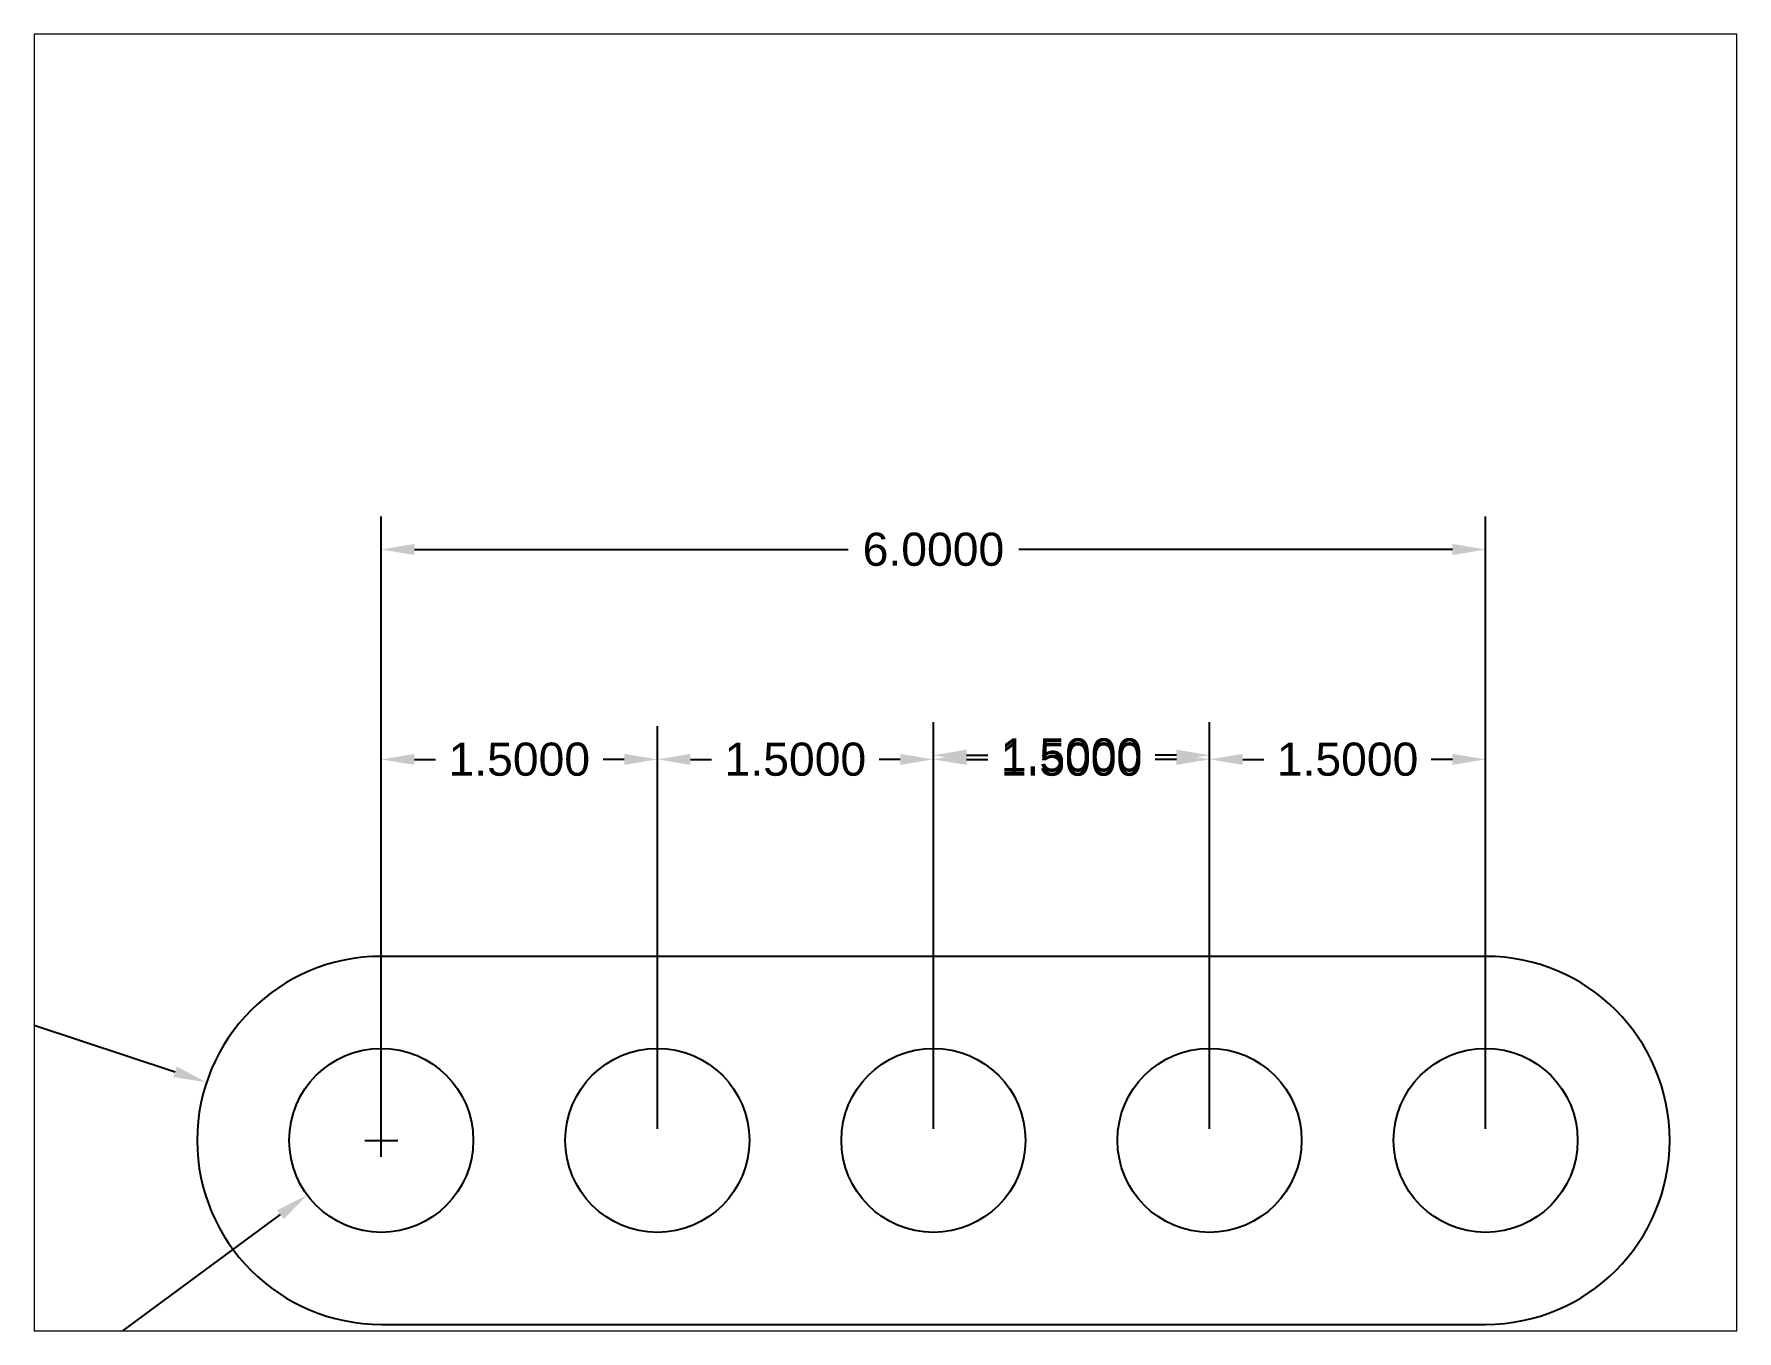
# Paper-space layout 'Layout1' of a CAD drawing. Header units: inches. Extents: x 1.05 to 9.45, y 0.8 to 7.2.
# The model-space entities are those that its viewports show. They can reach past a viewport. Long polylines and large blocks are cut down to what shows.
import ezdxf

# ---------------------------------------------------------------- set-up
doc = ezdxf.new("R2010")
doc.units = ezdxf.units.IN
doc.header["$MEASUREMENT"] = 0
doc.styles.get("Standard").update_dxf_attribs({"font": 'arial.ttf'})
doc.dimstyles.get("Standard").update_dxf_attribs({"dimtxt": 0.18, "dimasz": 0.18, "dimexe": 0.18, "dimexo": 0.0625, "dimgap": 0.09, "dimtad": 0, "dimtih": 1, "dimtoh": 1, "dimdec": 4, "dimzin": 0, "dimdsep": 46, "dimtxsty": 'Standard', "dimcen": 0.09, "dimadec": 0, "dimazin": 0, "dimtfac": 1, "dimtdec": 4, "dimtofl": 0, "dimtmove": 0, "dimatfit": 3, "dimfxl": 1, "dimtolj": 1, "dimtzin": 0, "dimarcsym": 0})

# ---------------------------------------------------------------- blocks, each defined once
blk = doc.blocks.new('*D19')
at = {"color": 0, "lineweight": -2, "transparency": 16777216}
for p, q in [((34.0538, 23.3356), (34.0538, 26.6645)), ((40.0538, 23.3356), (40.0538, 26.6645)), ((34.2338, 26.4845), (36.59, 26.4845)), ((39.8738, 26.4845), (37.5176, 26.4845))]:
    blk.add_line(p, q, dxfattribs=at)
at = {"color": 0, "transparency": 16777216}
for points in [[(34.2338, 26.5145), (34.2338, 26.4545), (34.0538, 26.4845)], [(39.8738, 26.5145), (39.8738, 26.4545), (40.0538, 26.4845)]]:
    blk.add_solid(points, dxfattribs=at)
at = {"layer": 'Defpoints', "color": 0, "transparency": 16777216}
for p in [(40.0538, 26.4845), (34.0538, 23.2731), (40.0538, 23.2731)]:
    blk.add_point(p, dxfattribs=at)
at = {"color": 0, "transparency": 16777216, "insert": (37.0538, 26.4845), "char_height": 0.18, "attachment_point": 5}
blk.add_mtext('\\A1;6.0000', dxfattribs=at)
blk = doc.blocks.new('*D23')
at = {"color": 0, "lineweight": -2, "transparency": 16777216}
for p, q in [((34.0538, 23.3356), (34.0538, 25.5236)), ((35.5538, 23.3356), (35.5538, 25.5236)), ((34.2338, 25.3436), (34.3489, 25.3436)), ((35.3738, 25.3436), (35.2586, 25.3436))]:
    blk.add_line(p, q, dxfattribs=at)
at = {"color": 0, "transparency": 16777216}
for points in [[(34.2338, 25.3736), (34.2338, 25.3136), (34.0538, 25.3436)], [(35.3738, 25.3736), (35.3738, 25.3136), (35.5538, 25.3436)]]:
    blk.add_solid(points, dxfattribs=at)
at = {"layer": 'Defpoints', "color": 0, "transparency": 16777216}
for p in [(34.0538, 25.3436), (34.0538, 23.2731), (35.5538, 23.2731)]:
    blk.add_point(p, dxfattribs=at)
at = {"color": 0, "transparency": 16777216, "insert": (34.8038, 25.3436), "char_height": 0.18, "attachment_point": 5}
blk.add_mtext('\\A1;1.5000', dxfattribs=at)
blk = doc.blocks.new('*D26')
at = {"color": 0, "lineweight": -2, "transparency": 16777216}
for p, q in [((35.5538, 23.3356), (35.5538, 25.5236)), ((37.0538, 23.3356), (37.0538, 25.5236)), ((35.7338, 25.3436), (35.8489, 25.3436)), ((36.8738, 25.3436), (36.7586, 25.3436))]:
    blk.add_line(p, q, dxfattribs=at)
at = {"color": 0, "transparency": 16777216}
for points in [[(35.7338, 25.3736), (35.7338, 25.3136), (35.5538, 25.3436)], [(36.8738, 25.3736), (36.8738, 25.3136), (37.0538, 25.3436)]]:
    blk.add_solid(points, dxfattribs=at)
at = {"layer": 'Defpoints', "color": 0, "transparency": 16777216}
for p in [(35.5538, 25.3436), (35.5538, 23.2731), (37.0538, 23.2731)]:
    blk.add_point(p, dxfattribs=at)
at = {"color": 0, "transparency": 16777216, "insert": (36.3038, 25.3436), "char_height": 0.18, "attachment_point": 5}
blk.add_mtext('\\A1;1.5000', dxfattribs=at)
blk = doc.blocks.new('*D27')
at = {"color": 0, "lineweight": -2, "transparency": 16777216}
for p, q in [((37.0538, 23.3356), (37.0538, 25.5465)), ((38.5538, 23.3356), (38.5538, 25.5465)), ((37.2338, 25.3665), (37.3489, 25.3665)), ((38.3738, 25.3665), (38.2586, 25.3665))]:
    blk.add_line(p, q, dxfattribs=at)
at = {"color": 0, "transparency": 16777216}
for points in [[(37.2338, 25.3965), (37.2338, 25.3365), (37.0538, 25.3665)], [(38.3738, 25.3965), (38.3738, 25.3365), (38.5538, 25.3665)]]:
    blk.add_solid(points, dxfattribs=at)
at = {"layer": 'Defpoints', "color": 0, "transparency": 16777216}
for p in [(38.5538, 25.3665), (37.0538, 23.2731), (38.5538, 23.2731)]:
    blk.add_point(p, dxfattribs=at)
at = {"color": 0, "transparency": 16777216, "insert": (37.8038, 25.3665), "char_height": 0.18, "attachment_point": 5}
blk.add_mtext('\\A1;1.5000', dxfattribs=at)
blk = doc.blocks.new('*D29')
at = {"color": 0, "lineweight": -2, "transparency": 16777216}
for p, q in [((38.5538, 23.3356), (38.5538, 25.5236)), ((40.0538, 23.3356), (40.0538, 25.5236)), ((38.7338, 25.3436), (38.8489, 25.3436)), ((39.8738, 25.3436), (39.7586, 25.3436))]:
    blk.add_line(p, q, dxfattribs=at)
at = {"color": 0, "transparency": 16777216}
for points in [[(38.7338, 25.3736), (38.7338, 25.3136), (38.5538, 25.3436)], [(39.8738, 25.3736), (39.8738, 25.3136), (40.0538, 25.3436)]]:
    blk.add_solid(points, dxfattribs=at)
at = {"layer": 'Defpoints', "color": 0, "transparency": 16777216}
for p in [(38.5538, 25.3436), (38.5538, 23.2731), (40.0538, 23.2731)]:
    blk.add_point(p, dxfattribs=at)
at = {"color": 0, "transparency": 16777216, "insert": (39.3038, 25.3436), "char_height": 0.18, "attachment_point": 5}
blk.add_mtext('\\A1;1.5000', dxfattribs=at)
blk = doc.blocks.new('*D30')
at = {"color": 0, "lineweight": -2, "transparency": 16777216}
for p, q in [((37.0538, 23.3356), (37.0538, 25.5236)), ((38.5538, 23.3356), (38.5538, 25.5236)), ((37.2338, 25.3436), (37.3489, 25.3436)), ((38.3738, 25.3436), (38.2586, 25.3436))]:
    blk.add_line(p, q, dxfattribs=at)
at = {"color": 0, "transparency": 16777216}
for points in [[(37.2338, 25.3736), (37.2338, 25.3136), (37.0538, 25.3436)], [(38.3738, 25.3736), (38.3738, 25.3136), (38.5538, 25.3436)]]:
    blk.add_solid(points, dxfattribs=at)
at = {"layer": 'Defpoints', "color": 0, "transparency": 16777216}
for p in [(37.0538, 25.3436), (37.0538, 23.2731), (38.5538, 23.2731)]:
    blk.add_point(p, dxfattribs=at)
at = {"color": 0, "transparency": 16777216, "insert": (37.8038, 25.3436), "char_height": 0.18, "attachment_point": 5}
blk.add_mtext('\\A1;1.5000', dxfattribs=at)
blk = doc.blocks.new('*D31')
at = {"color": 0, "lineweight": -2, "transparency": 16777216}
for p, q in [((34.0538, 23.1831), (34.0538, 23.3631)), ((33.9638, 23.2731), (34.1438, 23.2731)), ((32.0298, 21.7792), (33.5067, 22.8692)), ((31.8498, 21.7792), (32.0298, 21.7792))]:
    blk.add_line(p, q, dxfattribs=at)
at = {"color": 0, "transparency": 16777216}
blk.add_solid([(33.4889, 22.8934), (33.5245, 22.8451), (33.6515, 22.9761)], dxfattribs=at)
at = {"layer": 'Defpoints', "color": 0, "transparency": 16777216}
for p in [(34.0538, 23.2731), (33.6515, 22.9761)]:
    blk.add_point(p, dxfattribs=at)
at = {"color": 0, "transparency": 16777216, "insert": (31.3003, 21.7792), "char_height": 0.18, "attachment_point": 5}
blk.add_mtext('\\A1;R0.5000', dxfattribs=at)
blk = doc.blocks.new('*D32')
at = {"color": 0, "lineweight": -2, "transparency": 16777216}
for p, q in [((30.535, 24.3827), (30.715, 24.3827)), ((30.715, 24.3827), (32.934, 23.6452)), ((34.0538, 23.1831), (34.0538, 23.3631)), ((33.9638, 23.2731), (34.1438, 23.2731))]:
    blk.add_line(p, q, dxfattribs=at)
at = {"color": 0, "transparency": 16777216}
blk.add_solid([(32.9435, 23.6737), (32.9245, 23.6167), (33.1048, 23.5884)], dxfattribs=at)
at = {"layer": 'Defpoints', "color": 0, "transparency": 16777216}
for p in [(33.1048, 23.5884), (34.0538, 23.2731)]:
    blk.add_point(p, dxfattribs=at)
at = {"color": 0, "transparency": 16777216, "insert": (29.9855, 24.3827), "char_height": 0.18, "attachment_point": 5}
blk.add_mtext('\\A1;R1.0000', dxfattribs=at)

msp = doc.modelspace()

# ---------------------------------------------------------------- linework, layer by layer
for p, q in [((40.05379, 24.27306), (34.05379, 24.27306)), ((34.05379, 22.27306), (40.05379, 22.27306))]:
    msp.add_line(p, q)
for centre in [(34.05379, 23.27306), (35.55379, 23.27306), (37.05379, 23.27306), (38.55379, 23.27306), (40.05379, 23.27306)]:
    msp.add_circle(centre, 0.5)
for centre, start, end in [((34.05379, 23.27306), 90, 270), ((40.05379, 23.27306), 270, 90)]:
    msp.add_arc(centre, 1, start, end)

# ---------------------------------------------------------------- dimensions: what is measured, and where the dimension line sits
for base, p1, p2, picture, middle in [((40.05379, 26.48447), (34.05379, 23.27306), (40.05379, 23.27306), '*D19', (37.05379, 26.48447)), ((38.55379, 25.36646), (37.05379, 23.27306), (38.55379, 23.27306), '*D27', (37.80379, 25.36646)), ((34.05379, 25.34364), (35.55379, 23.27306), (34.05379, 23.27306), '*D23', (34.80379, 25.34364)), ((35.55379, 25.34364), (37.05379, 23.27306), (35.55379, 23.27306), '*D26', (36.30379, 25.34364)), ((37.05379, 25.34364), (38.55379, 23.27306), (37.05379, 23.27306), '*D30', (37.80379, 25.34364)), ((38.55379, 25.34364), (40.05379, 23.27306), (38.55379, 23.27306), '*D29', (39.30379, 25.34364))]:
    dim = msp.add_linear_dim(base=base, p1=p1, p2=p2, dimstyle='Standard')
    dim.commit()
    dim.dimension.update_dxf_attribs({"geometry": picture, "text_midpoint": middle})
for mpoint, picture, middle in [((33.10482, 23.58843), '*D32', (29.98552, 24.38265)), ((33.6515, 22.97614), '*D31', (31.30033, 21.77921))]:
    dim = msp.add_radius_dim(center=(34.05379, 23.27306), mpoint=mpoint, dimstyle='Standard')
    dim.commit()
    dim.dimension.update_dxf_attribs({"geometry": picture, "text_midpoint": middle, "dimtype": 164})

psp = doc.layouts.get("Layout1")

# ---------------------------------------------------------------- viewports
at = {"layer": '0'}
psp.add_viewport(center=(5.25, 4), size=(8.4, 6.4), view_center_point=(36.79334, 25.76153), view_height=7.0488701, dxfattribs=at)

doc.saveas('drawing.dxf')
